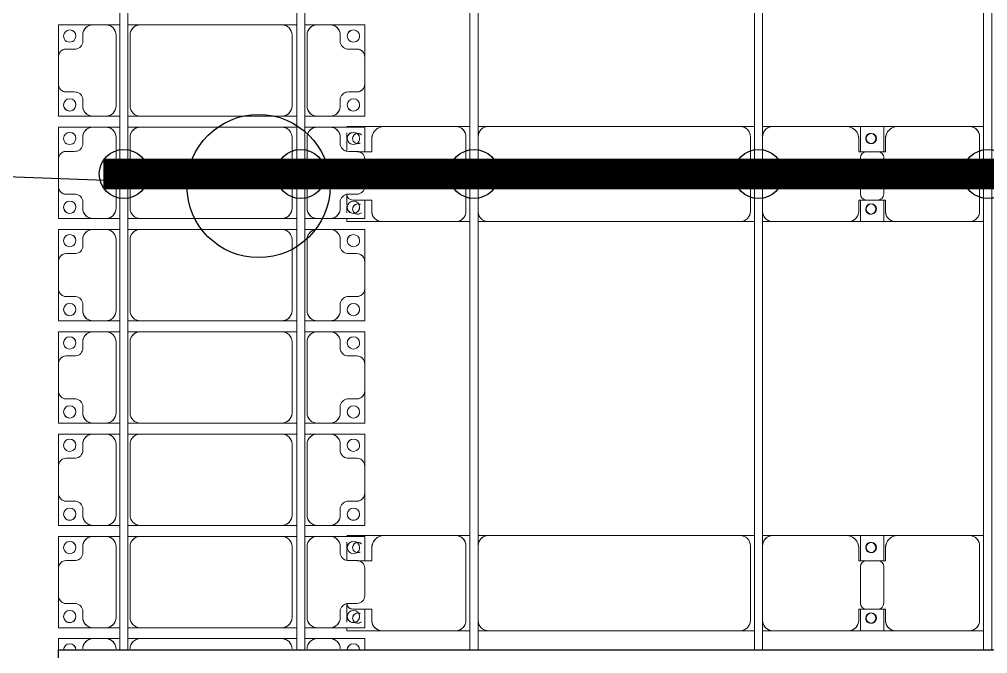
# Model space of a CAD drawing. Header units: millimetres. Extents: x -248177 to 167033, y 156986 to 268923.
# Drawn here: x -241345 to -236613, y 196400 to 199500 of the extents above; entities that cross this region are included whole.
import ezdxf

# ---------------------------------------------------------------- set-up
doc = ezdxf.new("R2010")
doc.units = ezdxf.units.MM
for name, color, linetype, lineweight in [('A-DETL-MBND', 5, 'Continuous', 9), ('A-GENM', 13, 'Continuous', 9), ('S-BEAM', 12, 'Continuous', 9)]:
    doc.layers.add(name, color=color, linetype=linetype, lineweight=lineweight)
for name, color, linetype in [('GC-BICH NEO', 6, 'Continuous'), ('GC-DAY NEO', 5, 'Continuous'), ('GC-HOP 40x60 GIA CUONG', 1, 'Continuous')]:
    doc.layers.add(name, color=color, linetype=linetype)

# ---------------------------------------------------------------- blocks, each defined once
blk = doc.blocks.new('Dai phaodi lai - DẢI PHAO ĐI LẠI-17681-BỐ TRÍ KHUNG KẾT CẤU BÈ PIN 02')
at = {"layer": 'A-GENM', "color": 7}
for p, q in [((35276.8, 748.4), (35433.1, 748.4)), ((35276.8, 579.3), (35276.8, 748.4)), ((35276.8, 748.4), (35276.8, 579.3)), ((35433.1, 748.4), (35276.8, 748.4)), ((35395.1, 710.4), (35395.1, 670.7)), ((35566.9, 748.4), (35433.1, 748.4)), ((35566.9, 748.4), (35723.2, 748.4)), ((35723.2, 748.4), (35566.9, 748.4)), ((35604.9, 670.7), (35604.9, 710.4)), ((35723.2, 748.4), (35723.2, 579.3)), ((35723.2, 579.3), (35723.2, 748.4)), ((35776.8, 748.4), (35897.1, 748.4)), ((35776.8, 579.3), (35776.8, 748.4)), ((35776.8, 748.4), (35776.8, 579.3)), ((35897.1, 748.4), (35776.8, 748.4)), ((35895.1, 710.4), (35895.1, 670.7)), ((36066.9, 748.4), (35933.1, 748.4)), ((36104.9, 670.7), (36104.9, 710.4)), ((36133.6, 748.4), (36223.2, 748.4)), ((36223.2, 748.4), (36133.6, 748.4)), ((36223.2, 748.4), (36223.2, 579.3)), ((36223.2, 579.3), (36223.2, 748.4)), ((36276.8, 748.4), (36433.1, 748.4)), ((36276.8, 579.3), (36276.8, 748.4)), ((36276.8, 748.4), (36276.8, 579.3)), ((36433.1, 748.4), (36276.8, 748.4)), ((36395.1, 710.4), (36395.1, 670.7)), ((36566.9, 748.4), (36433.1, 748.4)), ((36566.9, 748.4), (36723.2, 748.4)), ((36723.2, 748.4), (36566.9, 748.4)), ((36604.9, 670.7), (36604.9, 710.4)), ((36723.2, 748.4), (36723.2, 579.3)), ((36723.2, 579.3), (36723.2, 748.4)), ((36776.8, 748.4), (36933.1, 748.4)), ((36776.8, 579.3), (36776.8, 748.4)), ((36776.8, 748.4), (36776.8, 579.3)), ((36933.1, 748.4), (36776.8, 748.4)), ((36895.1, 710.4), (36895.1, 670.7)), ((37066.9, 748.4), (36933.1, 748.4)), ((37066.9, 748.4), (37223.2, 748.4)), ((37223.2, 748.4), (37066.9, 748.4)), ((37104.9, 670.7), (37104.9, 710.4)), ((37223.2, 748.4), (37223.2, 579.3)), ((37223.2, 579.3), (37223.2, 748.4)), ((37276.8, 748.4), (37433.1, 748.4)), ((37276.8, 579.3), (37276.8, 748.4)), ((37276.8, 748.4), (37276.8, 579.3)), ((37433.1, 748.4), (37276.8, 748.4)), ((37395.1, 710.4), (37395.1, 670.7)), ((37566.9, 748.4), (37433.1, 748.4)), ((37566.9, 748.4), (37723.2, 748.4)), ((37723.2, 748.4), (37566.9, 748.4)), ((37604.9, 670.7), (37604.9, 710.4)), ((37723.2, 748.4), (37723.2, 579.3)), ((37723.2, 579.3), (37723.2, 748.4)), ((37776.8, 748.4), (37896.3, 748.4)), ((37776.8, 579.3), (37776.8, 748.4)), ((37776.8, 748.4), (37776.8, 579.3)), ((37896.3, 748.4), (37776.8, 748.4)), ((37895.1, 710.4), (37895.1, 670.7)), ((38066.9, 748.4), (37933.1, 748.4)), ((38104.9, 670.7), (38104.9, 710.4)), ((38132.7, 748.4), (38223.2, 748.4)), ((38223.2, 748.4), (38132.7, 748.4)), ((38223.2, 748.4), (38223.2, 579.3)), ((38223.2, 579.3), (38223.2, 748.4)), ((38276.8, 748.4), (38331.2, 748.4)), ((38276.8, 579.3), (38276.8, 748.4)), ((38276.8, 748.4), (38276.8, 579.3)), ((38331.2, 748.4), (38276.8, 748.4)), ((35364.3, 629.3), (35326.8, 629.3)), ((35673.2, 629.3), (35635.7, 629.3)), ((35864.3, 629.3), (35826.8, 629.3)), ((36173.2, 629.3), (36135.7, 629.3)), ((36364.3, 629.3), (36326.8, 629.3)), ((36673.2, 629.3), (36635.7, 629.3)), ((36864.3, 629.3), (36826.8, 629.3)), ((37173.2, 629.3), (37135.7, 629.3)), ((37364.3, 629.3), (37326.8, 629.3)), ((37673.2, 629.3), (37635.7, 629.3)), ((37864.3, 629.3), (37826.8, 629.3)), ((38173.2, 629.3), (38135.7, 629.3)), ((35276.8, 579.3), (35276.8, 516.7)), ((35723.2, 516.7), (35723.2, 579.3)), ((35776.8, 579.3), (35776.8, 516.7)), ((36223.2, 516.7), (36223.2, 579.3)), ((36276.8, 579.3), (36276.8, 516.7)), ((36723.2, 516.7), (36723.2, 579.3)), ((36776.8, 579.3), (36776.8, 516.7)), ((37223.2, 516.7), (37223.2, 579.3)), ((37276.8, 579.3), (37276.8, 516.7)), ((37723.2, 516.7), (37723.2, 579.3)), ((37776.8, 579.3), (37776.8, 516.7)), ((38223.2, 516.7), (38223.2, 579.3)), ((38276.8, 579.3), (38276.8, 516.7)), ((35276.8, 456.7), (35276.8, 516.7)), ((35276.8, 456.7), (35276.8, 516.7)), ((35723.2, 516.7), (35723.2, 456.7)), ((35723.2, 516.7), (35723.2, 456.7)), ((35776.8, 456.7), (35776.8, 516.7)), ((35776.8, 456.7), (35776.8, 516.7)), ((36223.2, 516.7), (36223.2, 456.7)), ((36223.2, 516.7), (36223.2, 456.7)), ((36276.8, 456.7), (36276.8, 516.7)), ((36276.8, 456.7), (36276.8, 516.7)), ((36723.2, 516.7), (36723.2, 456.7)), ((36723.2, 516.7), (36723.2, 456.7)), ((36776.8, 456.7), (36776.8, 516.7)), ((36776.8, 456.7), (36776.8, 516.7)), ((37223.2, 516.7), (37223.2, 456.7)), ((37223.2, 516.7), (37223.2, 456.7)), ((37276.8, 456.7), (37276.8, 516.7)), ((37276.8, 456.7), (37276.8, 516.7)), ((37723.2, 516.7), (37723.2, 456.7)), ((37723.2, 516.7), (37723.2, 456.7)), ((37776.8, 456.7), (37776.8, 516.7)), ((37776.8, 456.7), (37776.8, 516.7)), ((38223.2, 516.7), (38223.2, 456.7)), ((38223.2, 516.7), (38223.2, 456.7)), ((38276.8, 456.7), (38276.8, 516.7)), ((38276.8, 456.7), (38276.8, 516.7)), ((35326.8, 466.7), (35673.2, 466.7)), ((35826.8, 466.7), (36173.2, 466.7)), ((36326.8, 466.7), (36673.2, 466.7)), ((36826.8, 466.7), (37173.2, 466.7)), ((37326.8, 466.7), (37673.2, 466.7)), ((37826.8, 466.7), (38173.2, 466.7)), ((35276.8, 343.3), (35276.8, 416.7)), ((35276.8, 343.3), (35276.8, 416.7)), ((35673.2, 393.3), (35326.8, 393.3)), ((35723.2, 416.7), (35723.2, 343.3)), ((35723.2, 416.7), (35723.2, 343.3)), ((35776.8, 343.3), (35776.8, 416.7)), ((35776.8, 343.3), (35776.8, 416.7)), ((36173.2, 393.3), (35826.8, 393.3)), ((36223.2, 416.7), (36223.2, 343.3)), ((36223.2, 416.7), (36223.2, 343.3)), ((36276.8, 343.3), (36276.8, 416.7)), ((36276.8, 343.3), (36276.8, 416.7)), ((36673.2, 393.3), (36326.8, 393.3)), ((36723.2, 416.7), (36723.2, 343.3)), ((36723.2, 416.7), (36723.2, 343.3)), ((36776.8, 343.3), (36776.8, 416.7)), ((36776.8, 343.3), (36776.8, 416.7)), ((37173.2, 393.3), (36826.8, 393.3)), ((37223.2, 416.7), (37223.2, 343.3)), ((37223.2, 416.7), (37223.2, 343.3)), ((37276.8, 343.3), (37276.8, 416.7)), ((37276.8, 343.3), (37276.8, 416.7)), ((37673.2, 393.3), (37326.8, 393.3)), ((37723.2, 416.7), (37723.2, 343.3)), ((37723.2, 416.7), (37723.2, 343.3)), ((37776.8, 343.3), (37776.8, 416.7)), ((37776.8, 343.3), (37776.8, 416.7)), ((38173.2, 393.3), (37826.8, 393.3)), ((38223.2, 416.7), (38223.2, 343.3)), ((38223.2, 416.7), (38223.2, 343.3)), ((38276.8, 343.3), (38276.8, 416.7)), ((38276.8, 343.3), (38276.8, 416.7)), ((35276.8, 343.3), (35276.8, -348.3)), ((35723.2, -348.3), (35723.2, 343.3)), ((35776.8, 343.3), (35776.8, -348.3)), ((36223.2, -348.3), (36223.2, 343.3)), ((36276.8, 343.3), (36276.8, -348.3)), ((36723.2, -348.3), (36723.2, 343.3)), ((36776.8, 343.3), (36776.8, -348.3)), ((37223.2, -348.3), (37223.2, 343.3)), ((37276.8, 343.3), (37276.8, -348.3)), ((37723.2, -348.3), (37723.2, 343.3)), ((37776.8, 343.3), (37776.8, -348.3)), ((38223.2, -348.3), (38223.2, 343.3)), ((38276.8, 343.3), (38276.8, -348.3)), ((35276.8, -408.3), (35276.8, -348.3)), ((35276.8, -408.3), (35276.8, -348.3)), ((35723.2, -348.3), (35723.2, -408.3)), ((35723.2, -348.3), (35723.2, -408.3)), ((35776.8, -408.3), (35776.8, -348.3)), ((35776.8, -408.3), (35776.8, -348.3)), ((36223.2, -348.3), (36223.2, -408.3)), ((36223.2, -348.3), (36223.2, -408.3)), ((36276.8, -408.3), (36276.8, -348.3)), ((36276.8, -408.3), (36276.8, -348.3)), ((36723.2, -348.3), (36723.2, -408.3)), ((36723.2, -348.3), (36723.2, -408.3)), ((36776.8, -408.3), (36776.8, -348.3)), ((36776.8, -408.3), (36776.8, -348.3)), ((37223.2, -348.3), (37223.2, -408.3)), ((37223.2, -348.3), (37223.2, -408.3)), ((37276.8, -408.3), (37276.8, -348.3)), ((37276.8, -408.3), (37276.8, -348.3)), ((37723.2, -348.3), (37723.2, -408.3)), ((37723.2, -348.3), (37723.2, -408.3)), ((37776.8, -408.3), (37776.8, -348.3)), ((37776.8, -408.3), (37776.8, -348.3)), ((38223.2, -348.3), (38223.2, -408.3)), ((38223.2, -348.3), (38223.2, -408.3)), ((38276.8, -408.3), (38276.8, -348.3)), ((38276.8, -408.3), (38276.8, -348.3)), ((35326.8, -398.3), (35673.2, -398.3)), ((35826.8, -398.3), (36173.2, -398.3)), ((36326.8, -398.3), (36673.2, -398.3)), ((36826.8, -398.3), (37173.2, -398.3)), ((37326.8, -398.3), (37673.2, -398.3)), ((37826.8, -398.3), (38173.2, -398.3)), ((35276.8, -516.7), (35276.8, -448.3)), ((35276.8, -516.7), (35276.8, -448.3)), ((35673.2, -466.7), (35326.8, -466.7)), ((35723.2, -448.3), (35723.2, -516.7)), ((35723.2, -448.3), (35723.2, -516.7)), ((35776.8, -516.7), (35776.8, -448.3)), ((35776.8, -516.7), (35776.8, -448.3)), ((36173.2, -466.7), (35826.8, -466.7)), ((36223.2, -448.3), (36223.2, -516.7)), ((36223.2, -448.3), (36223.2, -516.7)), ((36276.8, -516.7), (36276.8, -448.3)), ((36276.8, -516.7), (36276.8, -448.3)), ((36673.2, -466.7), (36326.8, -466.7)), ((36723.2, -448.3), (36723.2, -516.7)), ((36723.2, -448.3), (36723.2, -516.7)), ((36776.8, -516.7), (36776.8, -448.3)), ((36776.8, -516.7), (36776.8, -448.3)), ((37173.2, -466.7), (36826.8, -466.7)), ((37223.2, -448.3), (37223.2, -516.7)), ((37223.2, -448.3), (37223.2, -516.7)), ((37276.8, -516.7), (37276.8, -448.3)), ((37276.8, -516.7), (37276.8, -448.3)), ((37673.2, -466.7), (37326.8, -466.7)), ((37723.2, -448.3), (37723.2, -516.7)), ((37723.2, -448.3), (37723.2, -516.7)), ((37776.8, -516.7), (37776.8, -448.3)), ((37776.8, -516.7), (37776.8, -448.3)), ((38173.2, -466.7), (37826.8, -466.7)), ((38223.2, -448.3), (38223.2, -516.7)), ((38223.2, -448.3), (38223.2, -516.7)), ((38276.8, -516.7), (38276.8, -448.3)), ((38276.8, -516.7), (38276.8, -448.3)), ((35276.8, -516.7), (35276.8, -579.3)), ((35723.2, -579.3), (35723.2, -516.7)), ((35776.8, -516.7), (35776.8, -579.3)), ((36223.2, -579.3), (36223.2, -516.7)), ((36276.8, -516.7), (36276.8, -579.3)), ((36723.2, -579.3), (36723.2, -516.7)), ((36776.8, -516.7), (36776.8, -579.3)), ((37223.2, -579.3), (37223.2, -516.7)), ((37276.8, -516.7), (37276.8, -579.3)), ((37723.2, -579.3), (37723.2, -516.7)), ((37776.8, -516.7), (37776.8, -579.3)), ((38223.2, -579.3), (38223.2, -516.7)), ((38276.8, -516.7), (38276.8, -579.3)), ((35276.8, -748.4), (35276.8, -579.3)), ((35276.8, -579.3), (35276.8, -748.4)), ((35723.2, -579.3), (35723.2, -748.4)), ((35723.2, -748.4), (35723.2, -579.3)), ((35776.8, -748.4), (35776.8, -579.3)), ((35776.8, -579.3), (35776.8, -748.4)), ((36223.2, -579.3), (36223.2, -748.4)), ((36223.2, -748.4), (36223.2, -579.3)), ((36276.8, -748.4), (36276.8, -579.3)), ((36276.8, -579.3), (36276.8, -748.4)), ((36723.2, -579.3), (36723.2, -748.4)), ((36723.2, -748.4), (36723.2, -579.3)), ((36776.8, -748.4), (36776.8, -579.3)), ((36776.8, -579.3), (36776.8, -748.4)), ((37223.2, -579.3), (37223.2, -748.4)), ((37223.2, -748.4), (37223.2, -579.3)), ((37276.8, -748.4), (37276.8, -579.3)), ((37276.8, -579.3), (37276.8, -748.4)), ((37723.2, -579.3), (37723.2, -748.4)), ((37723.2, -748.4), (37723.2, -579.3)), ((37776.8, -748.4), (37776.8, -579.3)), ((37776.8, -579.3), (37776.8, -748.4)), ((38223.2, -579.3), (38223.2, -748.4)), ((38223.2, -748.4), (38223.2, -579.3)), ((38276.8, -748.4), (38276.8, -579.3)), ((38276.8, -579.3), (38276.8, -748.4)), ((35326.8, -629.3), (35364.3, -629.3)), ((35635.7, -629.3), (35673.2, -629.3)), ((35826.8, -629.3), (35864.3, -629.3)), ((36135.7, -629.3), (36173.2, -629.3)), ((36326.8, -629.3), (36364.3, -629.3)), ((36635.7, -629.3), (36673.2, -629.3)), ((36826.8, -629.3), (36864.3, -629.3)), ((37135.7, -629.3), (37173.2, -629.3)), ((37326.8, -629.3), (37364.3, -629.3)), ((37635.7, -629.3), (37673.2, -629.3)), ((37826.8, -629.3), (37864.3, -629.3)), ((38135.7, -629.3), (38173.2, -629.3)), ((35395.1, -670.7), (35395.1, -710.4)), ((35604.9, -710.4), (35604.9, -670.7)), ((35895.1, -670.7), (35895.1, -710.4)), ((36104.9, -710.4), (36104.9, -670.7)), ((36395.1, -670.7), (36395.1, -710.4)), ((36604.9, -710.4), (36604.9, -670.7)), ((36895.1, -670.7), (36895.1, -710.4)), ((37104.9, -710.4), (37104.9, -670.7)), ((37395.1, -670.7), (37395.1, -710.4)), ((37604.9, -710.4), (37604.9, -670.7)), ((37895.1, -670.7), (37895.1, -710.4)), ((38104.9, -710.4), (38104.9, -670.7)), ((35433.1, -748.4), (35276.8, -748.4)), ((35276.8, -748.4), (35433.1, -748.4)), ((35433.1, -748.4), (35566.9, -748.4)), ((35723.2, -748.4), (35566.9, -748.4)), ((35566.9, -748.4), (35723.2, -748.4)), ((35933.1, -748.4), (35776.8, -748.4)), ((35776.8, -748.4), (35933.1, -748.4)), ((35933.1, -748.4), (36066.9, -748.4)), ((36223.2, -748.4), (36066.9, -748.4)), ((36066.9, -748.4), (36223.2, -748.4)), ((36433.1, -748.4), (36276.8, -748.4)), ((36276.8, -748.4), (36433.1, -748.4)), ((36433.1, -748.4), (36566.9, -748.4)), ((36723.2, -748.4), (36566.9, -748.4)), ((36566.9, -748.4), (36723.2, -748.4)), ((36933.1, -748.4), (36776.8, -748.4)), ((36776.8, -748.4), (36933.1, -748.4)), ((36933.1, -748.4), (37066.9, -748.4)), ((37223.2, -748.4), (37066.9, -748.4)), ((37066.9, -748.4), (37223.2, -748.4)), ((37433.1, -748.4), (37276.8, -748.4)), ((37276.8, -748.4), (37433.1, -748.4)), ((37433.1, -748.4), (37566.9, -748.4)), ((37723.2, -748.4), (37566.9, -748.4)), ((37566.9, -748.4), (37723.2, -748.4)), ((37933.1, -748.4), (37776.8, -748.4)), ((37776.8, -748.4), (37933.1, -748.4)), ((37933.1, -748.4), (38066.9, -748.4)), ((38223.2, -748.4), (38066.9, -748.4)), ((38066.9, -748.4), (38223.2, -748.4)), ((38331.2, -748.4), (38276.8, -748.4)), ((38276.8, -748.4), (38331.2, -748.4))]:
    blk.add_line(p, q, dxfattribs=at)
for centre, radius, start, end in [((35331.6, 693.3), 30, 90, 270), ((35331.6, 693.3), 30, 90, 180), ((35331.6, 693.3), 30, 270, 90), ((35331.6, 693.3), 30, 270, 90), ((35433.1, 710.4), 38, 90, 180), ((35433.1, 710.4), 38, 90, 180), ((35433.1, 710.4), 38, 120, 180), ((35433.1, 710.4), 38, 120, 180), ((35433.1, 710.4), 38, 90, 105), ((35433.1, 710.4), 38, 90, 105), ((35566.9, 710.4), 38, 0, 90), ((35566.9, 710.4), 38, 75, 90), ((35566.9, 710.4), 38, 0, 90), ((35566.9, 710.4), 38, 75, 90), ((35566.9, 710.4), 38, 0, 60), ((35566.9, 710.4), 38, 0, 60), ((35668.4, 693.3), 30, 90, 270), ((35668.4, 693.3), 30, 90, 270), ((35668.4, 693.3), 30, 270, 90), ((35668.4, 693.3), 30, 0, 90), ((35831.6, 693.3), 30, 90, 270), ((35831.6, 693.3), 30, 90, 180), ((35831.6, 693.3), 30, 270, 90), ((35831.6, 693.3), 30, 270, 90), ((35933.1, 710.4), 38, 90, 180), ((35933.1, 710.4), 38, 165, 180), ((35933.1, 710.4), 38, 165, 180), ((36066.9, 710.4), 38, 0, 90), ((36168.4, 693.3), 30, 90, 270), ((36168.4, 693.3), 30, 90, 270), ((36168.4, 693.3), 30, 270, 90), ((36168.4, 693.3), 30, 0, 90), ((36331.6, 693.3), 30, 90, 270), ((36331.6, 693.3), 30, 90, 180), ((36331.6, 693.3), 30, 270, 90), ((36331.6, 693.3), 30, 270, 90), ((36433.1, 710.4), 38, 90, 180), ((36433.1, 710.4), 38, 90, 180), ((36433.1, 710.4), 38, 120, 180), ((36433.1, 710.4), 38, 120, 180), ((36433.1, 710.4), 38, 90, 105), ((36433.1, 710.4), 38, 90, 105), ((36566.9, 710.4), 38, 0, 90), ((36566.9, 710.4), 38, 75, 90), ((36566.9, 710.4), 38, 0, 90), ((36566.9, 710.4), 38, 75, 90), ((36566.9, 710.4), 38, 360, 60), ((36566.9, 710.4), 38, 360, 60), ((36668.4, 693.3), 30, 90, 270), ((36668.4, 693.3), 30, 90, 270), ((36668.4, 693.3), 30, 270, 90), ((36668.4, 693.3), 30, 0, 90), ((36831.6, 693.3), 30, 90, 270), ((36831.6, 693.3), 30, 90, 180), ((36831.6, 693.3), 30, 270, 90), ((36831.6, 693.3), 30, 270, 90), ((36933.1, 710.4), 38, 90, 180), ((36933.1, 710.4), 38, 90, 180), ((36933.1, 710.4), 38, 120, 180), ((36933.1, 710.4), 38, 120, 180), ((36933.1, 710.4), 38, 90, 105), ((36933.1, 710.4), 38, 90, 105), ((37066.9, 710.4), 38, 360, 90), ((37066.9, 710.4), 38, 75, 90), ((37066.9, 710.4), 38, 360, 90), ((37066.9, 710.4), 38, 75, 90), ((37066.9, 710.4), 38, 360, 60), ((37066.9, 710.4), 38, 360, 60), ((37168.4, 693.3), 30, 90, 270), ((37168.4, 693.3), 30, 90, 270), ((37168.4, 693.3), 30, 270, 90), ((37168.4, 693.3), 30, 0, 90), ((37331.6, 693.3), 30, 90, 270), ((37331.6, 693.3), 30, 90, 180), ((37331.6, 693.3), 30, 270, 90), ((37331.6, 693.3), 30, 270, 90), ((37433.1, 710.4), 38, 90, 180), ((37433.1, 710.4), 38, 90, 180), ((37433.1, 710.4), 38, 120, 180), ((37433.1, 710.4), 38, 120, 180), ((37433.1, 710.4), 38, 90, 105), ((37433.1, 710.4), 38, 90, 105), ((37566.9, 710.4), 38, 360, 90), ((37566.9, 710.4), 38, 75, 90), ((37566.9, 710.4), 38, 360, 90), ((37566.9, 710.4), 38, 75, 90), ((37566.9, 710.4), 38, 360, 60), ((37566.9, 710.4), 38, 0, 60), ((37668.4, 693.3), 30, 90, 270), ((37668.4, 693.3), 30, 90, 270), ((37668.4, 693.3), 30, 270, 90), ((37668.4, 693.3), 30, 0, 90), ((37831.6, 693.3), 30, 90, 270), ((37831.6, 693.3), 30, 90, 180), ((37831.6, 693.3), 30, 270, 90), ((37831.6, 693.3), 30, 270, 90), ((37933.1, 710.4), 38, 90, 180), ((37933.1, 710.4), 38, 165, 180), ((37933.1, 710.4), 38, 165, 180), ((38066.9, 710.4), 38, 0, 90), ((38168.4, 693.3), 30, 90, 270), ((38168.4, 693.3), 30, 90, 270), ((38168.4, 693.3), 30, 270, 90), ((38168.4, 693.3), 30, 0, 90), ((38331.6, 693.3), 30, 90, 270), ((38331.6, 693.3), 30, 90, 180), ((35331.6, 693.3), 30, 195, 270), ((35355.2, 668.2), 40, 283.1885, 3.5081), ((35644.8, 668.2), 40, 176.4919, 256.8115), ((35668.4, 693.3), 30, 270, 345), ((35831.6, 693.3), 30, 195, 270), ((35855.2, 668.2), 40, 283.1885, 3.5081), ((36144.8, 668.2), 40, 176.4919, 256.8115), ((36168.4, 693.3), 30, 270, 345), ((36331.6, 693.3), 30, 195, 270), ((36355.2, 668.2), 40, 283.1885, 3.5081), ((36644.8, 668.2), 40, 176.4919, 256.8115), ((36668.4, 693.3), 30, 270, 345), ((36831.6, 693.3), 30, 195, 270), ((36855.2, 668.2), 40, 283.1885, 3.5081), ((37144.8, 668.2), 40, 176.4919, 256.8115), ((37168.4, 693.3), 30, 270, 345), ((37331.6, 693.3), 30, 195, 270), ((37355.2, 668.2), 40, 283.1885, 3.5081), ((37644.8, 668.2), 40, 176.4919, 256.8115), ((37668.4, 693.3), 30, 270, 345), ((37831.6, 693.3), 30, 195, 270), ((37855.2, 668.2), 40, 283.1885, 3.5081), ((38144.8, 668.2), 40, 176.4919, 256.8115), ((38168.4, 693.3), 30, 270, 345), ((38331.6, 693.3), 30, 195, 270), ((35326.8, 579.3), 50, 90, 180), ((35326.8, 579.3), 50, 90, 165), ((35673.2, 579.3), 50, 360, 90), ((35673.2, 579.3), 50, 15, 90), ((35826.8, 579.3), 50, 90, 180), ((35826.8, 579.3), 50, 90, 165), ((36173.2, 579.3), 50, 0, 90), ((36173.2, 579.3), 50, 15, 90), ((36326.8, 579.3), 50, 90, 180), ((36326.8, 579.3), 50, 90, 165), ((36673.2, 579.3), 50, 360, 90), ((36673.2, 579.3), 50, 15, 90), ((36826.8, 579.3), 50, 90, 180), ((36826.8, 579.3), 50, 90, 165), ((37173.2, 579.3), 50, 0, 90), ((37173.2, 579.3), 50, 15, 90), ((37326.8, 579.3), 50, 90, 180), ((37326.8, 579.3), 50, 90, 165), ((37673.2, 579.3), 50, 0, 90), ((37673.2, 579.3), 50, 15, 90), ((37826.8, 579.3), 50, 90, 180), ((37826.8, 579.3), 50, 90, 165), ((38173.2, 579.3), 50, 0, 90), ((38173.2, 579.3), 50, 15, 90), ((38326.8, 579.3), 50, 90, 180), ((38326.8, 579.3), 50, 90, 165), ((35326.8, 516.7), 50, 180, 270), ((35326.8, 516.7), 50, 195, 270), ((35673.2, 516.7), 50, 270, 0), ((35673.2, 516.7), 50, 270, 345), ((35826.8, 516.7), 50, 180, 270), ((35826.8, 516.7), 50, 195, 270), ((36173.2, 516.7), 50, 270, 0), ((36173.2, 516.7), 50, 270, 345), ((36326.8, 516.7), 50, 180, 270), ((36326.8, 516.7), 50, 195, 270), ((36673.2, 516.7), 50, 270, 0), ((36673.2, 516.7), 50, 270, 345), ((36826.8, 516.7), 50, 180, 270), ((36826.8, 516.7), 50, 195, 270), ((37173.2, 516.7), 50, 270, 360), ((37173.2, 516.7), 50, 270, 345), ((37326.8, 516.7), 50, 180, 270), ((37326.8, 516.7), 50, 195, 270), ((37673.2, 516.7), 50, 270, 360), ((37673.2, 516.7), 50, 270, 345), ((37826.8, 516.7), 50, 180, 270), ((37826.8, 516.7), 50, 195, 270), ((38173.2, 516.7), 50, 270, 0), ((38173.2, 516.7), 50, 270, 345), ((38326.8, 516.7), 50, 180, 270), ((38326.8, 516.7), 50, 195, 270), ((35326.8, 343.3), 50, 90, 180), ((35326.8, 343.3), 50, 105, 135), ((35673.2, 343.3), 50, 0, 90), ((35673.2, 343.3), 50, 0, 75), ((35826.8, 343.3), 50, 90, 180), ((35826.8, 343.3), 50, 105, 135), ((36173.2, 343.3), 50, 360, 90), ((36173.2, 343.3), 50, 360, 75), ((36326.8, 343.3), 50, 90, 180), ((36326.8, 343.3), 50, 105, 135), ((36673.2, 343.3), 50, 360, 90), ((36673.2, 343.3), 50, 360, 75), ((36826.8, 343.3), 50, 90, 180), ((36826.8, 343.3), 50, 105, 135), ((37173.2, 343.3), 50, 360, 90), ((37173.2, 343.3), 50, 360, 75), ((37326.8, 343.3), 50, 90, 180), ((37326.8, 343.3), 50, 105, 135), ((37673.2, 343.3), 50, 360, 90), ((37673.2, 343.3), 50, 360, 75), ((37826.8, 343.3), 50, 90, 180), ((37826.8, 343.3), 50, 105, 135), ((38173.2, 343.3), 50, 360, 90), ((38173.2, 343.3), 50, 360, 75), ((38326.8, 343.3), 50, 90, 180), ((38326.8, 343.3), 50, 105, 135), ((35326.8, 343.3), 50, 150, 180), ((35826.8, 343.3), 50, 150, 180), ((36326.8, 343.3), 50, 150, 180), ((36826.8, 343.3), 50, 150, 180), ((37326.8, 343.3), 50, 150, 180), ((37826.8, 343.3), 50, 150, 180), ((38326.8, 343.3), 50, 150, 180), ((35326.8, -348.3), 50, 180, 270), ((35326.8, -348.3), 50, 195, 270), ((35673.2, -348.3), 50, 270, 0), ((35673.2, -348.3), 50, 270, 0), ((35826.8, -348.3), 50, 180, 270), ((35826.8, -348.3), 50, 195, 270), ((36173.2, -348.3), 50, 270, 0), ((36173.2, -348.3), 50, 270, 0), ((36326.8, -348.3), 50, 180, 270), ((36326.8, -348.3), 50, 195, 270), ((36673.2, -348.3), 50, 270, 360), ((36673.2, -348.3), 50, 270, 360), ((36826.8, -348.3), 50, 180, 270), ((36826.8, -348.3), 50, 195, 270), ((37173.2, -348.3), 50, 270, 0), ((37173.2, -348.3), 50, 270, 0), ((37326.8, -348.3), 50, 180, 270), ((37326.8, -348.3), 50, 195, 270), ((37673.2, -348.3), 50, 270, 360), ((37673.2, -348.3), 50, 270, 360), ((37826.8, -348.3), 50, 180, 270), ((37826.8, -348.3), 50, 195, 270), ((38173.2, -348.3), 50, 270, 360), ((38173.2, -348.3), 50, 270, 360), ((38326.8, -348.3), 50, 180, 270), ((38326.8, -348.3), 50, 195, 270), ((35326.8, -516.7), 50, 90, 180), ((35326.8, -516.7), 50, 90, 165), ((35673.2, -516.7), 50, 360, 90), ((35673.2, -516.7), 50, 15, 90), ((35826.8, -516.7), 50, 90, 180), ((35826.8, -516.7), 50, 90, 165), ((36173.2, -516.7), 50, 0, 90), ((36173.2, -516.7), 50, 15, 90), ((36326.8, -516.7), 50, 90, 180), ((36326.8, -516.7), 50, 90, 165), ((36673.2, -516.7), 50, 360, 90), ((36673.2, -516.7), 50, 15, 90), ((36826.8, -516.7), 50, 90, 180), ((36826.8, -516.7), 50, 90, 165), ((37173.2, -516.7), 50, 360, 90), ((37173.2, -516.7), 50, 15, 90), ((37326.8, -516.7), 50, 90, 180), ((37326.8, -516.7), 50, 90, 165), ((37673.2, -516.7), 50, 0, 90), ((37673.2, -516.7), 50, 15, 90), ((37826.8, -516.7), 50, 90, 180), ((37826.8, -516.7), 50, 90, 165), ((38173.2, -516.7), 50, 0, 90), ((38173.2, -516.7), 50, 15, 90), ((38326.8, -516.7), 50, 90, 180), ((38326.8, -516.7), 50, 90, 165), ((35326.8, -579.3), 50, 180, 270), ((35326.8, -579.3), 50, 195, 270), ((35673.2, -579.3), 50, 270, 360), ((35673.2, -579.3), 50, 270, 345), ((35826.8, -579.3), 50, 180, 270), ((35826.8, -579.3), 50, 195, 270), ((36173.2, -579.3), 50, 270, 0), ((36173.2, -579.3), 50, 270, 345), ((36326.8, -579.3), 50, 180, 270), ((36326.8, -579.3), 50, 195, 270), ((36673.2, -579.3), 50, 270, 360), ((36673.2, -579.3), 50, 270, 345), ((36826.8, -579.3), 50, 180, 270), ((36826.8, -579.3), 50, 195, 270), ((37173.2, -579.3), 50, 270, 360), ((37173.2, -579.3), 50, 270, 345), ((37326.8, -579.3), 50, 180, 270), ((37326.8, -579.3), 50, 195, 270), ((37673.2, -579.3), 50, 270, 0), ((37673.2, -579.3), 50, 270, 345), ((37826.8, -579.3), 50, 180, 270), ((37826.8, -579.3), 50, 195, 270), ((38173.2, -579.3), 50, 270, 360), ((38173.2, -579.3), 50, 270, 345), ((38326.8, -579.3), 50, 180, 270), ((38326.8, -579.3), 50, 195, 270), ((35355.2, -668.2), 40, 356.4919, 76.8115), ((35644.8, -668.2), 40, 103.1885, 183.5081), ((35855.2, -668.2), 40, 356.4919, 76.8115), ((36144.8, -668.2), 40, 103.1885, 183.5081), ((36355.2, -668.2), 40, 356.4919, 76.8115), ((36644.8, -668.2), 40, 103.1885, 183.5081), ((36855.2, -668.2), 40, 356.4919, 76.8115), ((37144.8, -668.2), 40, 103.1885, 183.5081), ((37355.2, -668.2), 40, 356.4919, 76.8115), ((37644.8, -668.2), 40, 103.1885, 183.5081), ((37855.2, -668.2), 40, 356.4919, 76.8115), ((38144.8, -668.2), 40, 103.1885, 183.5081), ((35331.6, -693.3), 30, 90, 270), ((35331.6, -693.3), 30, 180, 270), ((35331.6, -693.3), 30, 90, 165), ((35331.6, -693.3), 30, 270, 90), ((35331.6, -693.3), 30, 270, 90), ((35668.4, -693.3), 30, 90, 270), ((35668.4, -693.3), 30, 90, 270), ((35668.4, -693.3), 30, 270, 90), ((35668.4, -693.3), 30, 15, 90), ((35668.4, -693.3), 30, 270, 360), ((35831.6, -693.3), 30, 90, 270), ((35831.6, -693.3), 30, 180, 270), ((35831.6, -693.3), 30, 90, 165), ((35831.6, -693.3), 30, 270, 90), ((35831.6, -693.3), 30, 270, 90), ((36168.4, -693.3), 30, 90, 270), ((36168.4, -693.3), 30, 90, 270), ((36168.4, -693.3), 30, 270, 90), ((36168.4, -693.3), 30, 15, 90), ((36168.4, -693.3), 30, 270, 360), ((36331.6, -693.3), 30, 90, 270), ((36331.6, -693.3), 30, 180, 270), ((36331.6, -693.3), 30, 90, 165), ((36331.6, -693.3), 30, 270, 90), ((36331.6, -693.3), 30, 270, 90), ((36668.4, -693.3), 30, 90, 270), ((36668.4, -693.3), 30, 90, 270), ((36668.4, -693.3), 30, 270, 90), ((36668.4, -693.3), 30, 15, 90), ((36668.4, -693.3), 30, 270, 360), ((36831.6, -693.3), 30, 90, 270), ((36831.6, -693.3), 30, 180, 270), ((36831.6, -693.3), 30, 90, 165), ((36831.6, -693.3), 30, 270, 90), ((36831.6, -693.3), 30, 270, 90), ((37168.4, -693.3), 30, 90, 270), ((37168.4, -693.3), 30, 90, 270), ((37168.4, -693.3), 30, 270, 90), ((37168.4, -693.3), 30, 15, 90), ((37168.4, -693.3), 30, 270, 360), ((37331.6, -693.3), 30, 90, 270), ((37331.6, -693.3), 30, 180, 270), ((37331.6, -693.3), 30, 90, 165), ((37331.6, -693.3), 30, 270, 90), ((37331.6, -693.3), 30, 270, 90), ((37668.4, -693.3), 30, 90, 270), ((37668.4, -693.3), 30, 90, 270), ((37668.4, -693.3), 30, 270, 90), ((37668.4, -693.3), 30, 15, 90), ((37668.4, -693.3), 30, 270, 360), ((37831.6, -693.3), 30, 90, 270), ((37831.6, -693.3), 30, 180, 270), ((37831.6, -693.3), 30, 90, 165), ((37831.6, -693.3), 30, 270, 90), ((37831.6, -693.3), 30, 270, 90), ((38168.4, -693.3), 30, 90, 270), ((38168.4, -693.3), 30, 90, 270), ((38168.4, -693.3), 30, 270, 90), ((38168.4, -693.3), 30, 15, 90), ((38168.4, -693.3), 30, 270, 360), ((38331.6, -693.3), 30, 90, 270), ((38331.6, -693.3), 30, 180, 270), ((38331.6, -693.3), 30, 90, 165), ((35433.1, -710.4), 38, 180, 270), ((35433.1, -710.4), 38, 180, 240), ((35433.1, -710.4), 38, 180, 270), ((35433.1, -710.4), 38, 180, 240), ((35433.1, -710.4), 38, 255, 270), ((35433.1, -710.4), 38, 255, 270), ((35566.9, -710.4), 38, 270, 360), ((35566.9, -710.4), 38, 270, 360), ((35566.9, -710.4), 38, 270, 285), ((35566.9, -710.4), 38, 270, 285), ((35566.9, -710.4), 38, 300, 360), ((35566.9, -710.4), 38, 300, 360), ((35933.1, -710.4), 38, 180, 270), ((35933.1, -710.4), 38, 180, 240), ((35933.1, -710.4), 38, 180, 270), ((35933.1, -710.4), 38, 180, 240), ((35933.1, -710.4), 38, 255, 270), ((35933.1, -710.4), 38, 255, 270), ((36066.9, -710.4), 38, 270, 0), ((36066.9, -710.4), 38, 270, 0), ((36066.9, -710.4), 38, 270, 285), ((36066.9, -710.4), 38, 270, 285), ((36066.9, -710.4), 38, 300, 0), ((36066.9, -710.4), 38, 300, 0), ((36433.1, -710.4), 38, 180, 270), ((36433.1, -710.4), 38, 180, 240), ((36433.1, -710.4), 38, 180, 270), ((36433.1, -710.4), 38, 180, 240), ((36433.1, -710.4), 38, 255, 270), ((36433.1, -710.4), 38, 255, 270), ((36566.9, -710.4), 38, 270, 0), ((36566.9, -710.4), 38, 270, 360), ((36566.9, -710.4), 38, 270, 285), ((36566.9, -710.4), 38, 270, 285), ((36566.9, -710.4), 38, 300, 0), ((36566.9, -710.4), 38, 300, 0), ((36933.1, -710.4), 38, 180, 270), ((36933.1, -710.4), 38, 180, 240), ((36933.1, -710.4), 38, 180, 270), ((36933.1, -710.4), 38, 180, 240), ((36933.1, -710.4), 38, 255, 270), ((36933.1, -710.4), 38, 255, 270), ((37066.9, -710.4), 38, 270, 0), ((37066.9, -710.4), 38, 270, 0), ((37066.9, -710.4), 38, 270, 285), ((37066.9, -710.4), 38, 270, 285), ((37066.9, -710.4), 38, 300, 0), ((37066.9, -710.4), 38, 300, 0), ((37433.1, -710.4), 38, 180, 270), ((37433.1, -710.4), 38, 180, 240), ((37433.1, -710.4), 38, 180, 270), ((37433.1, -710.4), 38, 180, 240), ((37433.1, -710.4), 38, 255, 270), ((37433.1, -710.4), 38, 255, 270), ((37566.9, -710.4), 38, 270, 360), ((37566.9, -710.4), 38, 270, 360), ((37566.9, -710.4), 38, 270, 285), ((37566.9, -710.4), 38, 270, 285), ((37566.9, -710.4), 38, 300, 360), ((37566.9, -710.4), 38, 300, 360), ((37933.1, -710.4), 38, 180, 270), ((37933.1, -710.4), 38, 180, 240), ((37933.1, -710.4), 38, 180, 270), ((37933.1, -710.4), 38, 180, 240), ((37933.1, -710.4), 38, 255, 270), ((37933.1, -710.4), 38, 255, 270), ((38066.9, -710.4), 38, 270, 0), ((38066.9, -710.4), 38, 270, 0), ((38066.9, -710.4), 38, 270, 285), ((38066.9, -710.4), 38, 270, 285), ((38066.9, -710.4), 38, 300, 0), ((38066.9, -710.4), 38, 300, 0)]:
    blk.add_arc(centre, radius, start, end, dxfattribs=at)
blk = doc.blocks.new('Dai phao do pin - DẢI PHAO ĐỠ PIN-V18-BỐ TRÍ KHUNG KẾT CẤU BÈ PIN 02')
at = {"layer": 'A-DETL-MBND', "color": 8}
for p, q in [((-1312.2, 241.6), (-1129.7, 241.6)), ((-1129.7, 241.6), (-1312.2, 241.6)), ((-779.7, 241.6), (-1129.7, 241.6)), ((-779.7, 241.6), (-710.3, 241.6)), ((-779.7, 241.6), (-710.3, 241.6)), ((-670.3, 241.6), (-620.3, 241.6)), ((-670.3, 241.6), (-620.3, 241.6)), ((610.3, 241.6), (-620.3, 241.6)), ((610.3, 241.6), (679.7, 241.6)), ((610.3, 241.6), (679.7, 241.6)), ((719.7, 241.6), (769.7, 241.6)), ((719.7, 241.6), (769.7, 241.6)), ((1129.7, 241.6), (769.7, 241.6)), ((1129.7, 241.6), (1312.2, 241.6)), ((1312.2, 241.6), (1129.7, 241.6)), ((1197.8, 241.6), (1380.3, 241.6)), ((1197.8, 116.2), (1197.8, 241.6)), ((1380.3, 241.6), (1197.8, 241.6)), ((1312.2, 241.6), (1312.2, 116.2)), ((1730.3, 241.6), (1380.3, 241.6)), ((1730.3, 241.6), (1799.7, 241.6)), ((1730.3, 241.6), (1799.7, 241.6)), ((-1312.2, 176.3), (-1312.2, 210.1)), ((-1312.2, 210.1), (-1312.2, 176.3)), ((-729.7, -173.4), (-729.7, 191.6)), ((660.3, -173.4), (660.3, 191.6)), ((1780.3, -173.4), (1780.3, 191.6)), ((-1312.2, 120.1), (-1312.2, 172.8)), ((-1312.2, 172.8), (-1312.2, 120.1)), ((-1189.7, 181.6), (-1189.7, 118.2)), ((1189.7, 118.2), (1189.7, 181.6)), ((1320.3, 181.6), (1320.3, 118.2)), ((-1189.7, 118.2), (-1261.6, 118.2)), ((1282.2, 118.2), (1189.7, 118.2)), ((1320.3, 118.2), (1227.8, 118.2)), ((1197.8, 88.2), (1197.8, -88.2)), ((1312.2, -88.2), (1312.2, 88.2)), ((-1312.2, -143.8), (-1312.2, -91)), ((-1312.2, -91), (-1312.2, -143.8)), ((-1282.2, -118.2), (-1189.7, -118.2)), ((-1189.7, -118.2), (-1189.7, -173.4)), ((1189.7, -173.4), (1189.7, -118.2)), ((1189.7, -118.2), (1282.2, -118.2)), ((1197.8, -223.4), (1197.8, -116.2)), ((1227.8, -118.2), (1320.3, -118.2)), ((1312.2, -116.2), (1312.2, -223.4)), ((1320.3, -118.2), (1320.3, -173.4)), ((-1312.2, -181.1), (-1312.2, -147.3)), ((-1312.2, -147.3), (-1312.2, -181.1)), ((-1312.2, -223.4), (-1312.2, -207.8)), ((-1312.2, -207.8), (-1312.2, -223.4)), ((-1139.7, -223.4), (-1312.2, -223.4)), ((-1312.2, -223.4), (-1139.7, -223.4)), ((-1139.7, -223.4), (-779.7, -223.4)), ((-710.3, -223.4), (-779.7, -223.4)), ((-710.3, -223.4), (-779.7, -223.4)), ((-620.3, -223.4), (-670.3, -223.4)), ((-620.3, -223.4), (-670.3, -223.4)), ((-620.3, -223.4), (610.3, -223.4)), ((679.7, -223.4), (610.3, -223.4)), ((679.7, -223.4), (610.3, -223.4)), ((769.7, -223.4), (719.7, -223.4)), ((769.7, -223.4), (719.7, -223.4)), ((769.7, -223.4), (1139.7, -223.4)), ((1312.2, -223.4), (1139.7, -223.4)), ((1139.7, -223.4), (1312.2, -223.4)), ((1370.3, -223.4), (1197.8, -223.4)), ((1197.8, -223.4), (1370.3, -223.4)), ((1370.3, -223.4), (1730.3, -223.4)), ((1799.7, -223.4), (1730.3, -223.4)), ((1799.7, -223.4), (1730.3, -223.4))]:
    blk.add_line(p, q, dxfattribs=at)
for centre, radius, start, end in [((-1129.7, 181.6), 60, 90, 180), ((-779.7, 191.6), 50, 360, 90), ((-779.7, 191.6), 50, 360, 75), ((-620.3, 191.6), 50, 90, 180), ((-620.3, 191.6), 50, 105, 135), ((610.3, 191.6), 50, 360, 90), ((610.3, 191.6), 50, 60, 90), ((769.7, 191.6), 50, 90, 180), ((769.7, 191.6), 50, 105, 180), ((1129.7, 181.6), 60, 360, 90), ((1380.3, 181.6), 60, 90, 180), ((1730.3, 191.6), 50, 360, 90), ((1730.3, 191.6), 50, 360, 75), ((-1258.6, 183.2), 25, 45, 180), ((-1258.6, 183.2), 25, 90, 180), ((-1258.6, 183.2), 25, 45, 75), ((-1129.7, 181.6), 60, 120, 180), ((-620.3, 191.6), 50, 150, 180), ((610.3, 191.6), 50, 15, 30), ((1129.7, 181.6), 60, 360, 60), ((1248.6, 183.2), 25, 360, 180), ((1248.6, 183.2), 25, 360, 165), ((1251.4, 183.2), 25, 0, 180), ((1251.4, 183.2), 25, 90, 180), ((1251.4, 183.2), 25, 15, 75), ((1380.3, 181.6), 60, 120, 180), ((-1258.6, 183.2), 25, 180, 300), ((-1258.6, 183.2), 25, 180, 300), ((1248.6, 183.2), 25, 180, 0), ((1251.4, 183.2), 25, 180, 360), ((1251.4, 183.2), 25, 180, 300), ((1248.6, 183.2), 25, 210, 360), ((1251.4, 183.2), 25, 330, 345), ((1227.8, 88.2), 30, 90, 180), ((1282.2, 88.2), 30, 360, 90), ((-1282.2, -88.2), 30, 180, 270), ((1227.8, -88.2), 30, 180, 270), ((1282.2, -88.2), 30, 270, 360), ((-1282.2, -88.2), 30, 195, 210), ((-1282.2, -88.2), 30, 195, 255), ((-1282.2, -88.2), 30, 195, 210), ((-1282.2, -88.2), 30, 225, 255), ((-1282.2, -88.2), 30, 225, 255), ((-1258.6, -161.8), 25, 60, 180), ((-1258.6, -161.8), 25, 90, 180), ((-1258.6, -161.8), 25, 60, 75), ((1248.6, -161.8), 25, 0, 180), ((1248.6, -161.8), 25, 105, 165), ((1251.4, -161.8), 25, 0, 180), ((1251.4, -161.8), 25, 105, 180), ((1248.6, -161.8), 25, 360, 75), ((1251.4, -161.8), 25, 15, 75), ((-1258.6, -161.8), 25, 180, 315), ((-1258.6, -161.8), 25, 180, 270), ((-1258.6, -161.8), 25, 285, 315), ((-1139.7, -173.4), 50, 180, 270), ((-1139.7, -173.4), 50, 180, 255), ((-779.7, -173.4), 50, 270, 360), ((-779.7, -173.4), 50, 285, 360), ((-620.3, -173.4), 50, 180, 270), ((-620.3, -173.4), 50, 180, 210), ((610.3, -173.4), 50, 270, 360), ((610.3, -173.4), 50, 330, 360), ((769.7, -173.4), 50, 180, 270), ((769.7, -173.4), 50, 180, 255), ((1139.7, -173.4), 50, 270, 360), ((1139.7, -173.4), 50, 285, 360), ((1248.6, -161.8), 25, 180, 0), ((1248.6, -161.8), 25, 195, 360), ((1251.4, -161.8), 25, 180, 0), ((1251.4, -161.8), 25, 180, 270), ((1251.4, -161.8), 25, 285, 345), ((1370.3, -173.4), 50, 180, 270), ((1370.3, -173.4), 50, 180, 255), ((1730.3, -173.4), 50, 270, 360), ((1730.3, -173.4), 50, 285, 360), ((-620.3, -173.4), 50, 240, 270), ((610.3, -173.4), 50, 285, 300)]:
    blk.add_arc(centre, radius, start, end, dxfattribs=at)
blk = doc.blocks.new('Dai phao do pin - DẢI PHAO ĐỠ PIN-V19-BỐ TRÍ KHUNG KẾT CẤU BÈ PIN 02')
at = {"layer": 'A-DETL-MBND', "color": 8}
for p, q in [((-1312.2, 241.6), (-1129.7, 241.6)), ((-1129.7, 241.6), (-1312.2, 241.6)), ((-779.7, 241.6), (-1129.7, 241.6)), ((-779.7, 241.6), (-710.3, 241.6)), ((-779.7, 241.6), (-710.3, 241.6)), ((-670.3, 241.6), (-620.3, 241.6)), ((-670.3, 241.6), (-620.3, 241.6)), ((610.3, 241.6), (-620.3, 241.6)), ((610.3, 241.6), (679.7, 241.6)), ((610.3, 241.6), (679.7, 241.6)), ((719.7, 241.6), (769.7, 241.6)), ((719.7, 241.6), (769.7, 241.6)), ((1129.7, 241.6), (769.7, 241.6)), ((1129.7, 241.6), (1312.2, 241.6)), ((1312.2, 241.6), (1129.7, 241.6)), ((1197.8, 241.6), (1380.3, 241.6)), ((1197.8, 116.2), (1197.8, 241.6)), ((1380.3, 241.6), (1197.8, 241.6)), ((1312.2, 241.6), (1312.2, 116.2)), ((1730.3, 241.6), (1380.3, 241.6)), ((1730.3, 241.6), (1799.7, 241.6)), ((1730.3, 241.6), (1799.7, 241.6)), ((-1312.2, 177.2), (-1312.2, 210.9)), ((-1312.2, 210.9), (-1312.2, 177.2)), ((-729.7, -173.4), (-729.7, 191.6)), ((660.3, -173.4), (660.3, 191.6)), ((1780.3, -173.4), (1780.3, 191.6)), ((-1312.2, 120.9), (-1312.2, 173.6)), ((-1312.2, 173.6), (-1312.2, 120.9)), ((-1189.7, 181.6), (-1189.7, 118.2)), ((1189.7, 118.2), (1189.7, 181.6)), ((1320.3, 181.6), (1320.3, 118.2)), ((-1189.7, 118.2), (-1260.7, 118.2)), ((1282.2, 118.2), (1189.7, 118.2)), ((1320.3, 118.2), (1227.8, 118.2)), ((1197.8, 88.2), (1197.8, -88.2)), ((1312.2, -88.2), (1312.2, 88.2)), ((-1312.2, -140.4), (-1312.2, -90.2)), ((-1312.2, -90.2), (-1312.2, -140.4)), ((-1282.2, -118.2), (-1189.7, -118.2)), ((-1189.7, -118.2), (-1189.7, -173.4)), ((1189.7, -173.4), (1189.7, -118.2)), ((1189.7, -118.2), (1282.2, -118.2)), ((1197.8, -223.4), (1197.8, -116.2)), ((1227.8, -118.2), (1320.3, -118.2)), ((1312.2, -116.2), (1312.2, -223.4)), ((1320.3, -118.2), (1320.3, -173.4)), ((-1312.2, -180.2), (-1312.2, -146.5)), ((-1312.2, -146.5), (-1312.2, -180.2)), ((-1312.2, -223.4), (-1312.2, -206.9)), ((-1312.2, -206.9), (-1312.2, -223.4)), ((-1139.7, -223.4), (-1312.2, -223.4)), ((-1312.2, -223.4), (-1139.7, -223.4)), ((-1139.7, -223.4), (-779.7, -223.4)), ((-710.3, -223.4), (-779.7, -223.4)), ((-710.3, -223.4), (-779.7, -223.4)), ((-620.3, -223.4), (-670.3, -223.4)), ((-620.3, -223.4), (-670.3, -223.4)), ((-620.3, -223.4), (610.3, -223.4)), ((679.7, -223.4), (610.3, -223.4)), ((679.7, -223.4), (610.3, -223.4)), ((769.7, -223.4), (719.7, -223.4)), ((769.7, -223.4), (719.7, -223.4)), ((769.7, -223.4), (1139.7, -223.4)), ((1312.2, -223.4), (1139.7, -223.4)), ((1139.7, -223.4), (1312.2, -223.4)), ((1370.3, -223.4), (1197.8, -223.4)), ((1197.8, -223.4), (1370.3, -223.4)), ((1370.3, -223.4), (1730.3, -223.4)), ((1799.7, -223.4), (1730.3, -223.4)), ((1799.7, -223.4), (1730.3, -223.4))]:
    blk.add_line(p, q, dxfattribs=at)
for centre, radius, start, end in [((-1129.7, 181.6), 60, 90, 180), ((-779.7, 191.6), 50, 360, 90), ((-779.7, 191.6), 50, 360, 75), ((-620.3, 191.6), 50, 90, 180), ((-620.3, 191.6), 50, 105, 135), ((610.3, 191.6), 50, 360, 90), ((610.3, 191.6), 50, 60, 90), ((769.7, 191.6), 50, 90, 180), ((769.7, 191.6), 50, 105, 180), ((1129.7, 181.6), 60, 360, 90), ((1380.3, 181.6), 60, 90, 180), ((1730.3, 191.6), 50, 360, 90), ((1730.3, 191.6), 50, 360, 75), ((-1258.6, 183.2), 25, 45, 180), ((-1258.6, 183.2), 25, 90, 180), ((-1258.6, 183.2), 25, 45, 75), ((-1129.7, 181.6), 60, 120, 180), ((-620.3, 191.6), 50, 150, 180), ((610.3, 191.6), 50, 15, 30), ((1129.7, 181.6), 60, 360, 60), ((1248.6, 183.2), 25, 360, 180), ((1248.6, 183.2), 25, 360, 165), ((1251.4, 183.2), 25, 0, 180), ((1251.4, 183.2), 25, 90, 180), ((1251.4, 183.2), 25, 15, 75), ((1380.3, 181.6), 60, 120, 180), ((-1258.6, 183.2), 25, 180, 300), ((-1258.6, 183.2), 25, 180, 300), ((1248.6, 183.2), 25, 180, 0), ((1251.4, 183.2), 25, 180, 360), ((1251.4, 183.2), 25, 180, 300), ((1248.6, 183.2), 25, 210, 360), ((1251.4, 183.2), 25, 330, 345), ((1227.8, 88.2), 30, 90, 180), ((1282.2, 88.2), 30, 360, 90), ((-1282.2, -88.2), 30, 180, 270), ((1227.8, -88.2), 30, 180, 270), ((1282.2, -88.2), 30, 270, 360), ((-1282.2, -88.2), 30, 195, 210), ((-1282.2, -88.2), 30, 195, 255), ((-1282.2, -88.2), 30, 195, 210), ((-1282.2, -88.2), 30, 225, 255), ((-1282.2, -88.2), 30, 225, 255), ((-1258.6, -161.8), 25, 60, 180), ((-1258.6, -161.8), 25, 90, 180), ((-1258.6, -161.8), 25, 60, 75), ((1248.6, -161.8), 25, 0, 180), ((1248.6, -161.8), 25, 105, 165), ((1251.4, -161.8), 25, 0, 180), ((1251.4, -161.8), 25, 105, 180), ((1248.6, -161.8), 25, 360, 75), ((1251.4, -161.8), 25, 15, 75), ((-1258.6, -161.8), 25, 180, 315), ((-1258.6, -161.8), 25, 180, 270), ((-1258.6, -161.8), 25, 285, 315), ((-1139.7, -173.4), 50, 180, 270), ((-1139.7, -173.4), 50, 180, 255), ((-779.7, -173.4), 50, 270, 360), ((-779.7, -173.4), 50, 285, 360), ((-620.3, -173.4), 50, 180, 270), ((-620.3, -173.4), 50, 180, 210), ((610.3, -173.4), 50, 270, 360), ((610.3, -173.4), 50, 330, 360), ((769.7, -173.4), 50, 180, 270), ((769.7, -173.4), 50, 180, 255), ((1139.7, -173.4), 50, 270, 360), ((1139.7, -173.4), 50, 285, 360), ((1248.6, -161.8), 25, 180, 0), ((1248.6, -161.8), 25, 195, 360), ((1251.4, -161.8), 25, 180, 0), ((1251.4, -161.8), 25, 180, 270), ((1251.4, -161.8), 25, 285, 345), ((1370.3, -173.4), 50, 180, 270), ((1370.3, -173.4), 50, 180, 255), ((1730.3, -173.4), 50, 270, 360), ((1730.3, -173.4), 50, 285, 360), ((-620.3, -173.4), 50, 240, 270), ((610.3, -173.4), 50, 285, 300)]:
    blk.add_arc(centre, radius, start, end, dxfattribs=at)
blk = doc.blocks.new('Dầm C52 - Dầm C52-24591-BỐ TRÍ KHUNG KẾT CẤU BÈ PIN 02')
at = {"layer": 'S-BEAM', "color": 1}
for p, q in [((-11230.7, 20), (-5270.7, 20)), ((-5270.7, -20), (-11230.7, -20))]:
    blk.add_line(p, q, dxfattribs=at)
blk = doc.blocks.new('Dầm C52 - Hộp 40x60-16517-BỐ TRÍ KHUNG KẾT CẤU BÈ PIN 02')
at = {"layer": 'S-BEAM', "color": 3, "lineweight": 25}
for p, q in [((-109999.4, -20), (-109999.4, 20)), ((-109999.4, 20), (109999.4, 20))]:
    blk.add_line(p, q, dxfattribs=at)
blk = doc.blocks.new('HOBANMONG_BEPIN 2_rvt-1-BỐ TRÍ KHUNG KẾT CẤU BÈ PIN 02')
at = {"layer": 'A-GENM', "lineweight": 9}
for name, p, rotation in [('Dai phaodi lai - DẢI PHAO ĐI LẠI-17681-BỐ TRÍ KHUNG KẾT CẤU BÈ PIN 02', (-240406, 234750.3), 270.0007586098934), ('Dai phao do pin - DẢI PHAO ĐỠ PIN-V19-BỐ TRÍ KHUNG KẾT CẤU BÈ PIN 02', (-238432.4, 198735), 0.0007586094741477002), ('Dai phao do pin - DẢI PHAO ĐỠ PIN-V18-BỐ TRÍ KHUNG KẾT CẤU BÈ PIN 02', (-238432.4, 196735.8), 0.0007586094741477002)]:
    blk.add_blockref(name, p, dxfattribs=dict(at, rotation=rotation))
at = {"layer": 'S-BEAM', "lineweight": 9}
for name, p, rotation in [('Dầm C52 - Dầm C52-24591-BỐ TRÍ KHUNG KẾT CẤU BÈ PIN 02', (-240834, 207649.8), 90.00075860989138), ('Dầm C52 - Dầm C52-24591-BỐ TRÍ KHUNG KẾT CẤU BÈ PIN 02', (-239969, 207649.8), 90.00075860989138), ('Dầm C52 - Dầm C52-24591-BỐ TRÍ KHUNG KẾT CẤU BÈ PIN 02', (-239122.8, 207649.8), 90.00075860989138), ('Dầm C52 - Dầm C52-24591-BỐ TRÍ KHUNG KẾT CẤU BÈ PIN 02', (-237732.8, 207649.8), 90.00075860989138), ('Dầm C52 - Dầm C52-24591-BỐ TRÍ KHUNG KẾT CẤU BÈ PIN 02', (-236612.8, 207649.8), 90.00075860989138), ('Dầm C52 - Hộp 40x60-16517-BỐ TRÍ KHUNG KẾT CẤU BÈ PIN 02', (-131154.4, 196400.5), 0.0007586094741477002)]:
    blk.add_blockref(name, p, dxfattribs=dict(at, rotation=rotation))

msp = doc.modelspace()

# ---------------------------------------------------------------- linework, layer by layer
at = {"layer": 'GC-BICH NEO'}
msp.add_circle((-240175.6, 198685.6), 350, dxfattribs=at)
at = {"layer": 'GC-DAY NEO'}
msp.add_line((-240175.6, 198685.6), (-248170.3, 198978), dxfattribs=at)
at = {"layer": 'GC-HOP 40x60 GIA CUONG', "const_width": 150}
msp.add_lwpolyline([(-240934, 198744.5), (-225934, 198744.5)], dxfattribs=at)
at = {"layer": 'GC-HOP 40x60 GIA CUONG'}
for centre in [(-240834, 198744.5), (-239969, 198744.5), (-239122.8, 198744.5), (-237732.8, 198744.5), (-236612.8, 198744.5)]:
    msp.add_circle(centre, 120, dxfattribs=at)

# ---------------------------------------------------------------- block references
at = {"lineweight": 5}
msp.add_blockref('HOBANMONG_BEPIN 2_rvt-1-BỐ TRÍ KHUNG KẾT CẤU BÈ PIN 02', (0, 0), dxfattribs=at)

doc.saveas('drawing.dxf')
